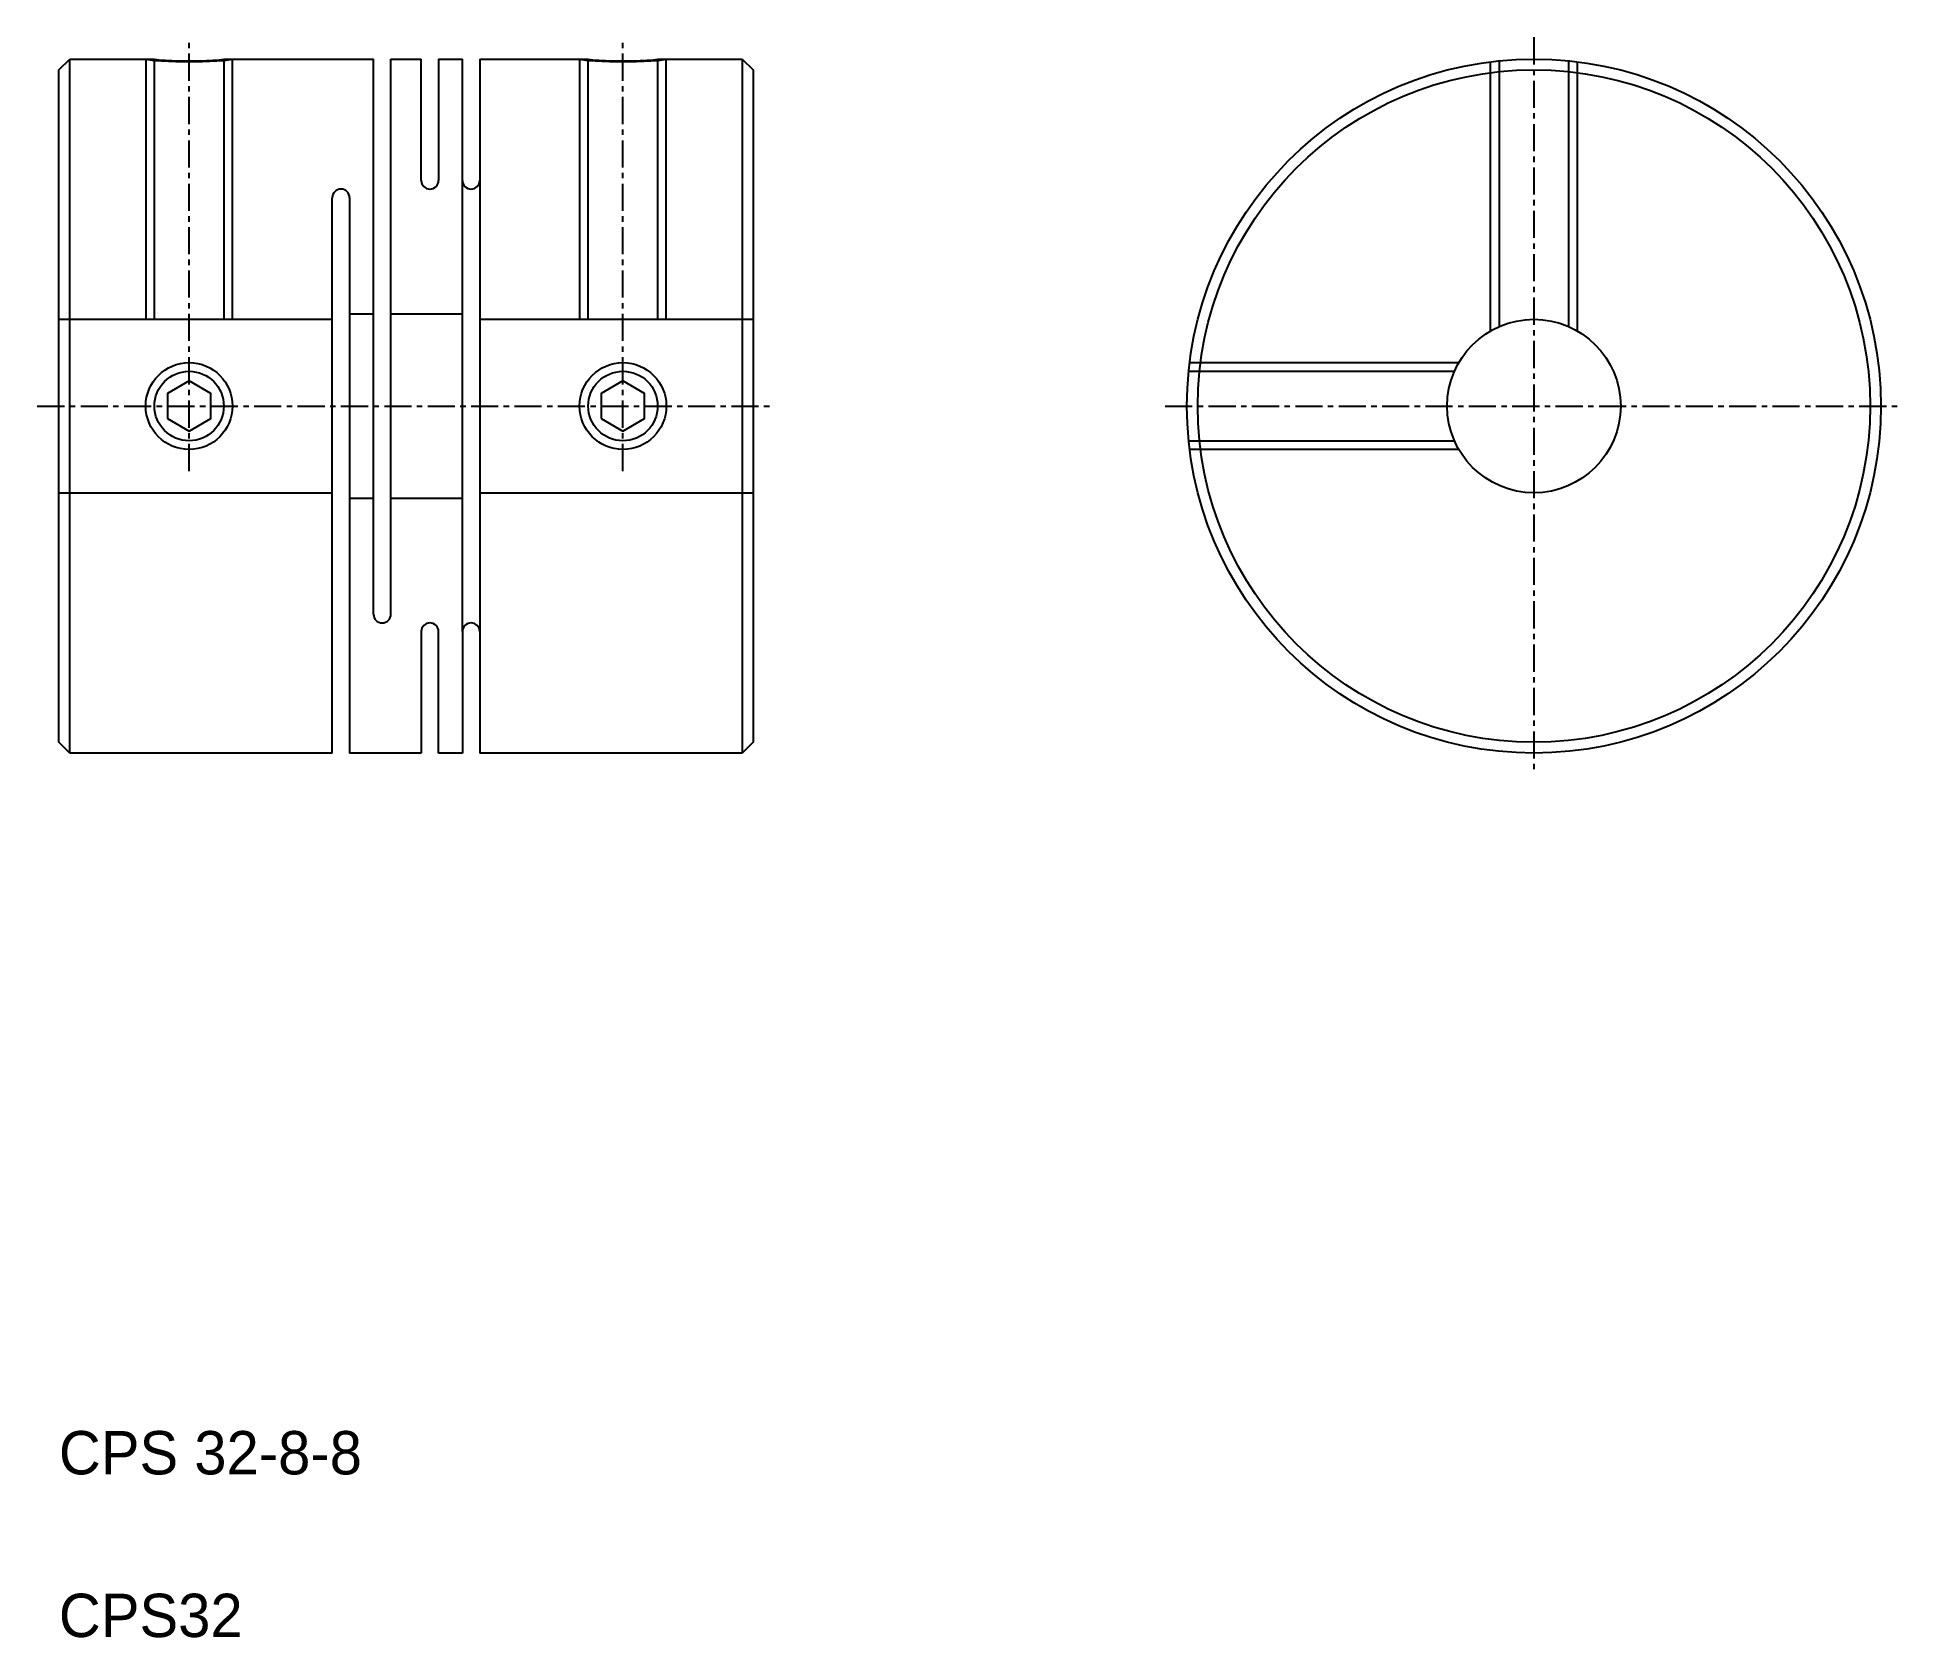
# Model space of a CAD drawing. Extents: x 137.5 to 223.5, y 94.2 to 168.
import ezdxf

# ---------------------------------------------------------------- set-up
doc = ezdxf.new("R2010")
doc.units = 0
doc.linetypes.add('CENTER', pattern=[2, 1.25, -0.25, 0.25, -0.25])
doc.linetypes.add('DASHED', pattern=[19.05, 12.7, -6.35])
doc.layers.get('0').update_dxf_attribs({"linetype": 'CONTINUOUS'})
doc.layers.add('CENTER', color=1, linetype='CENTER')

msp = doc.modelspace()

# ---------------------------------------------------------------- linework, layer by layer
at = {"linetype": 'CONTINUOUS'}
for p, q in [((138.506, 166.474), (139.006, 166.974)), ((139.006, 134.974), (139.006, 166.974)), ((139.006, 166.974), (142.906, 166.974)), ((146.106, 166.974), (153.006, 166.974)), ((153.006, 141.374), (153.006, 166.974)), ((153.806, 141.374), (153.806, 166.974)), ((153.806, 166.974), (155.206, 166.974)), ((155.206, 161.374), (155.206, 166.974)), ((156.006, 166.974), (156.006, 161.374)), ((156.006, 166.974), (157.106, 166.974)), ((157.106, 161.374), (157.106, 166.974)), ((157.906, 166.974), (157.906, 134.974)), ((157.906, 166.974), (162.906, 166.974)), ((166.106, 166.974), (170.006, 166.974)), ((170.006, 166.974), (170.006, 134.974)), ((170.006, 166.974), (170.506, 166.474)), ((138.506, 135.474), (138.506, 166.474)), ((170.506, 166.474), (170.506, 135.474)), ((157.106, 140.574), (157.106, 161.374)), ((151.106, 134.974), (151.106, 160.574)), ((151.906, 160.574), (151.906, 134.974)), ((155.206, 140.574), (155.206, 134.974)), ((156.006, 134.974), (156.006, 140.574)), ((157.106, 140.574), (157.106, 134.974)), ((139.006, 134.974), (138.506, 135.474)), ((170.506, 135.474), (170.006, 134.974)), ((151.106, 134.974), (139.006, 134.974)), ((155.206, 134.974), (151.906, 134.974)), ((157.106, 134.974), (156.006, 134.974)), ((170.006, 134.974), (157.906, 134.974))]:
    msp.add_line(p, q, dxfattribs=at)
at = {"color": 3, "linetype": 'DASHED'}
for p, q in [((142.506, 166.974), (142.506, 154.974)), ((142.906, 154.974), (142.906, 166.974)), ((146.106, 166.974), (146.106, 154.974)), ((146.506, 154.974), (146.506, 166.974)), ((162.506, 166.974), (162.506, 154.974)), ((162.906, 154.974), (162.906, 166.974)), ((166.106, 166.974), (166.106, 154.974)), ((166.506, 154.974), (166.506, 166.974)), ((204.506, 154.438), (204.506, 166.849)), ((204.906, 166.894), (204.906, 154.64)), ((208.106, 166.894), (208.106, 154.64)), ((208.506, 166.849), (208.506, 154.438)), ((138.506, 154.974), (151.106, 154.974)), ((151.906, 155.224), (153.006, 155.224)), ((153.806, 155.224), (157.106, 155.224)), ((157.906, 154.974), (170.506, 154.974)), ((190.587, 152.574), (202.84, 152.574)), ((190.632, 152.974), (203.042, 152.974)), ((190.587, 149.374), (202.84, 149.374)), ((203.042, 148.974), (190.632, 148.974)), ((138.506, 146.974), (151.106, 146.974)), ((151.906, 146.724), (153.006, 146.724)), ((153.806, 146.724), (157.106, 146.724)), ((157.906, 146.974), (170.506, 146.974))]:
    msp.add_line(p, q, dxfattribs=at)
for p, q in [((161.056, 146.974), (161.056, 146.974)), ((164.206, 146.974), (164.206, 146.974))]:
    msp.add_line(p, q)
at = {"color": 3, "linetype": 'CONTINUOUS', "flags": 128}
for points in [[(142.506, 166.974), (142.888, 166.901), (143.888, 166.855), (145.124, 166.855), (146.124, 166.901), (146.506, 166.974)], [(162.506, 166.974), (162.888, 166.901), (163.888, 166.855), (165.124, 166.855), (166.124, 166.901), (166.506, 166.974)]]:
    msp.add_lwpolyline(points, dxfattribs=at)
at = {"linetype": 'CONTINUOUS', "flags": 128}
for points in [[(142.906, 166.974), (143.121, 166.934), (143.706, 166.905), (144.506, 166.894), (145.306, 166.905), (145.892, 166.934), (146.106, 166.974)], [(162.906, 166.974), (163.121, 166.934), (163.706, 166.905), (164.506, 166.894), (165.306, 166.905), (165.892, 166.934), (166.106, 166.974)]]:
    msp.add_lwpolyline(points, dxfattribs=at)
at = {"linetype": 'CONTINUOUS'}
for points in [[(143.506, 150.397), (144.506, 149.82), (145.506, 150.397), (145.506, 151.552), (144.506, 152.129), (143.506, 151.552)], [(163.506, 150.397), (164.506, 149.82), (165.506, 150.397), (165.506, 151.552), (164.506, 152.129), (163.506, 151.552)]]:
    msp.add_lwpolyline(points, close=True, dxfattribs=at)
for centre, radius in [((206.506, 150.974), 16), ((206.506, 150.974), 15.5), ((206.506, 150.974), 4), ((144.506, 150.974), 2), ((164.506, 150.974), 2)]:
    msp.add_circle(centre, radius, dxfattribs=at)
at = {"color": 3, "linetype": 'CONTINUOUS'}
for centre in [(144.506, 150.974), (164.506, 150.974)]:
    msp.add_circle(centre, 1.6, dxfattribs=at)
at = {"linetype": 'CONTINUOUS'}
for centre, start, end in [((151.506, 160.574), 90, 180), ((151.506, 160.574), 0, 90), ((155.606, 161.374), 180, 270), ((155.606, 161.374), 270, 0), ((157.506, 161.374), 180, 270), ((157.506, 161.374), 270, 0), ((153.406, 141.374), 180, 270), ((153.406, 141.374), 270, 0), ((155.606, 140.574), 90, 180), ((155.606, 140.574), 0, 90), ((157.506, 140.574), 90, 180), ((157.506, 140.574), 0, 90)]:
    msp.add_arc(centre, 0.4, start, end, dxfattribs=at)
at = {"layer": 'CENTER', "color": 1, "linetype": 'CENTER'}
for p, q in [((144.506, 147.974), (144.506, 167.974)), ((164.506, 147.974), (164.506, 167.974)), ((206.506, 167.974), (206.506, 133.974)), ((137.506, 150.974), (171.506, 150.974)), ((189.506, 150.974), (223.506, 150.974))]:
    msp.add_line(p, q, dxfattribs=at)

# ---------------------------------------------------------------- texts
for s, p in [('CPS 32-8-8', (138.501, 101.716)), ('CPS32', (138.501, 94.216))]:
    msp.add_text(s, height=2).set_placement(p)

doc.saveas('drawing.dxf')
